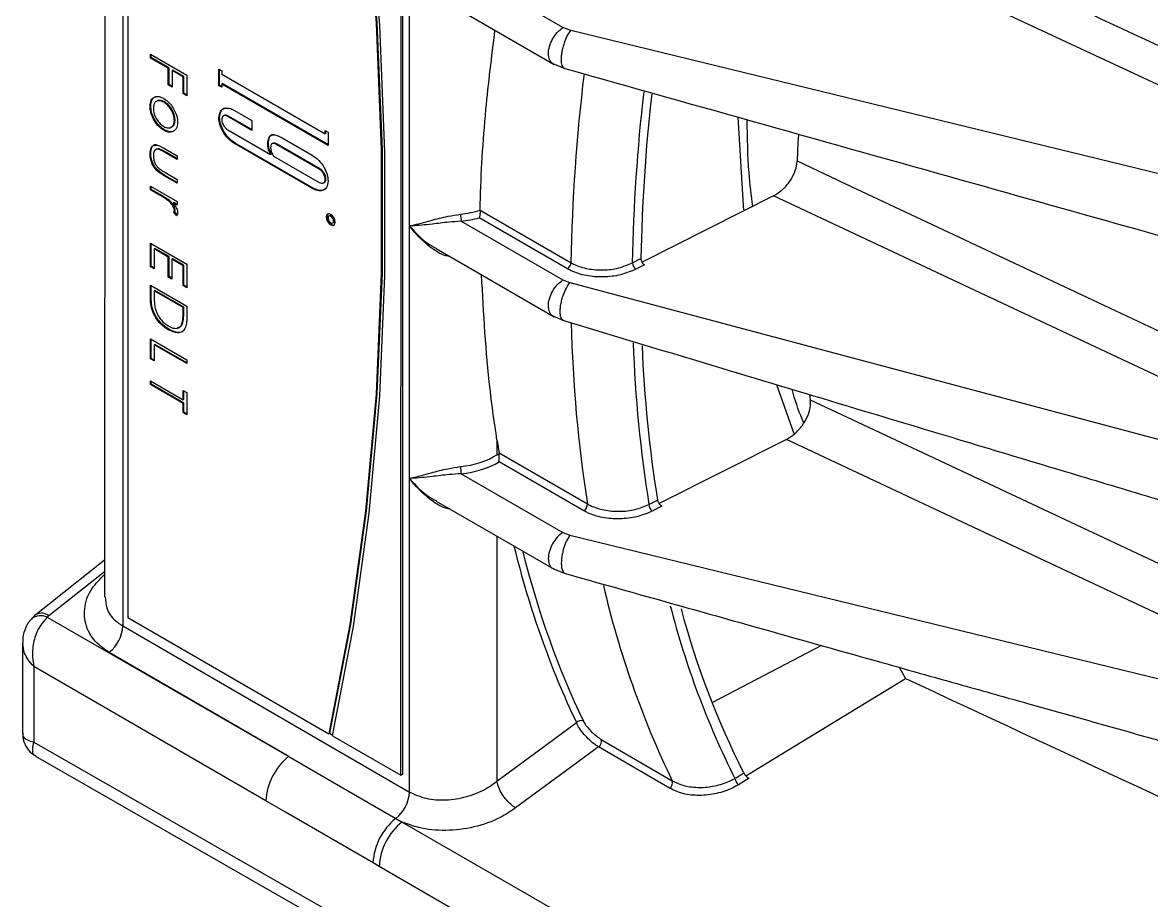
# Model space of a CAD drawing. Extents: x 8 to 113, y 1 to 87.
# Drawn here: x 67.001 to 69.192, y 10.973 to 12.677 of the extents above; entities that cross this region are included whole.
import ezdxf

# ---------------------------------------------------------------- set-up
doc = ezdxf.new("R2010")
doc.units = 0
doc.header["$MEASUREMENT"] = 0
doc.layers.add('OBJECT', color=7, linetype='CONTINUOUS')

msp = doc.modelspace()

# ---------------------------------------------------------------- linework, layer by layer
at = {"layer": 'OBJECT'}
for p, q in [((67.1605, 13.7111), (67.1602, 11.5624)), ((67.1956, 13.6908), (67.1954, 11.5057)), ((67.2052, 13.6656), (67.2049, 11.522)), ((67.7353, 11.2159), (67.7355, 13.3595)), ((67.7388, 11.2179), (67.7391, 13.3615)), ((69.984, 12.1936), (68.526, 12.8722)), ((68.0498, 12.6673), (67.8525, 12.7811)), ((67.752, 12.2821), (67.7521, 12.7721)), ((67.8036, 12.7281), (68.033, 12.5957)), ((68.0648, 12.6616), (68.0498, 12.6673)), ((69.984, 12.1936), (68.0648, 12.6616)), ((67.2493, 12.6153), (67.32, 12.5745)), ((67.2493, 12.608), (67.2493, 12.6153)), ((67.2507, 12.6088), (67.2493, 12.608)), ((67.2837, 12.5881), (67.2493, 12.608)), ((67.2507, 12.6088), (67.2507, 12.6145)), ((67.2851, 12.5889), (67.2507, 12.6088)), ((67.2851, 12.5889), (67.2837, 12.5881)), ((67.2837, 12.5557), (67.2837, 12.5881)), ((67.2851, 12.5565), (67.2851, 12.5889)), ((67.2924, 12.5847), (67.291, 12.5839)), ((67.291, 12.5839), (67.291, 12.5515)), ((67.3127, 12.5714), (67.291, 12.5839)), ((67.3141, 12.5722), (67.2924, 12.5847)), ((67.3819, 12.5865), (67.3874, 12.5833)), ((67.3819, 12.5543), (67.3819, 12.5865)), ((67.3833, 12.5551), (67.3833, 12.5857)), ((67.3874, 12.5833), (67.3874, 12.5769)), ((68.0303, 12.5973), (68.0532, 12.5877)), ((67.2851, 12.5565), (67.2837, 12.5557)), ((67.291, 12.5515), (67.2837, 12.5557)), ((67.291, 12.5531), (67.2851, 12.5565)), ((67.3141, 12.5722), (67.3127, 12.5714)), ((67.3127, 12.5389), (67.3127, 12.5714)), ((67.3141, 12.5397), (67.3141, 12.5722)), ((67.32, 12.5745), (67.32, 12.5347)), ((67.3874, 12.5769), (67.5884, 12.4609)), ((67.3889, 12.5584), (67.3874, 12.5575)), ((67.594, 12.4383), (67.3874, 12.5575)), ((67.3874, 12.5575), (67.3874, 12.5511)), ((67.594, 12.4399), (67.3889, 12.5584)), ((67.3141, 12.5397), (67.3127, 12.5389)), ((67.32, 12.5347), (67.3127, 12.5389)), ((67.32, 12.5364), (67.3141, 12.5397)), ((67.3833, 12.5551), (67.3819, 12.5543)), ((67.3874, 12.5511), (67.3819, 12.5543)), ((67.3874, 12.5527), (67.3833, 12.5551)), ((67.2498, 12.5148), (67.2484, 12.5139)), ((67.2763, 12.523), (67.2749, 12.5222)), ((67.3833, 12.4926), (67.3818, 12.4918)), ((67.3922, 12.4964), (67.3904, 12.4954)), ((67.4008, 12.4954), (67.3993, 12.4946)), ((67.446, 12.4676), (67.3993, 12.4946)), ((67.446, 12.4692), (67.4008, 12.4954)), ((67.4123, 12.5064), (67.4461, 12.487)), ((68.4006, 12.3114), (68.3899, 12.4931)), ((67.2764, 12.4686), (67.2749, 12.4677)), ((67.2969, 12.4876), (67.2955, 12.4868)), ((67.3992, 12.4688), (67.4823, 12.4209)), ((67.4461, 12.487), (67.446, 12.4676)), ((67.2947, 12.4661), (67.2933, 12.4653)), ((67.5045, 12.4532), (67.5632, 12.4193)), ((67.5884, 12.4673), (67.594, 12.4641)), ((67.5884, 12.4609), (67.5884, 12.4673)), ((67.5898, 12.4617), (67.5884, 12.4609)), ((67.5898, 12.4617), (67.5898, 12.4665)), ((67.594, 12.4641), (67.594, 12.4383)), ((67.261, 12.431), (67.2592, 12.43)), ((67.2663, 12.4315), (67.2649, 12.4307)), ((67.2762, 12.4327), (67.3009, 12.4184)), ((67.2784, 12.4257), (67.277, 12.4249)), ((67.3009, 12.4111), (67.277, 12.4249)), ((67.3009, 12.4127), (67.2784, 12.4257)), ((67.4137, 12.4428), (67.4123, 12.4419)), ((67.5635, 12.3547), (67.4123, 12.4419)), ((67.5649, 12.3555), (67.4137, 12.4428)), ((67.4782, 12.4421), (67.4767, 12.4413)), ((67.4867, 12.4426), (67.4849, 12.4416)), ((67.4953, 12.4408), (67.4938, 12.44)), ((67.5763, 12.3924), (67.4938, 12.44)), ((67.5777, 12.3932), (67.4953, 12.4408)), ((67.2498, 12.4228), (67.2483, 12.422)), ((67.3009, 12.4184), (67.3009, 12.4111)), ((67.4837, 12.4217), (67.4823, 12.4209)), ((67.4878, 12.4177), (67.5763, 12.3666)), ((67.2772, 12.3803), (67.2758, 12.3795)), ((67.277, 12.3862), (67.3009, 12.3723)), ((67.3009, 12.3666), (67.2772, 12.3803)), ((67.5777, 12.3932), (67.5763, 12.3924)), ((67.2492, 12.3595), (67.3009, 12.3296)), ((67.2492, 12.3521), (67.2492, 12.3595)), ((67.2507, 12.3529), (67.2507, 12.3586)), ((67.3009, 12.365), (67.2758, 12.3795)), ((67.3009, 12.3723), (67.3009, 12.365)), ((67.585, 12.3655), (67.5868, 12.3666)), ((67.5898, 12.3734), (67.5884, 12.3725)), ((67.2507, 12.3529), (67.2492, 12.3521)), ((67.2666, 12.3421), (67.2492, 12.3521)), ((67.268, 12.3429), (67.2507, 12.3529)), ((67.268, 12.3429), (67.2666, 12.3421)), ((67.5649, 12.3555), (67.5635, 12.3547)), ((68.4587, 12.3407), (68.2033, 12.2117)), ((69.8008, 11.7096), (68.4587, 12.3407)), ((67.2858, 12.3314), (67.2843, 12.3306)), ((67.2947, 12.3275), (67.2933, 12.3267)), ((67.3009, 12.3223), (67.2933, 12.3267)), ((67.3009, 12.3239), (67.2947, 12.3275)), ((67.3009, 12.3296), (67.3009, 12.3223)), ((67.296, 12.3099), (67.2945, 12.3091)), ((67.3, 12.3019), (67.2945, 12.3091)), ((67.2969, 12.3131), (67.2955, 12.3123)), ((67.3009, 12.3034), (67.296, 12.3099)), ((67.5968, 12.3018), (67.5954, 12.301)), ((68.0587, 12.1988), (67.8872, 12.2978)), ((67.889, 12.3129), (67.8891, 12.3124)), ((67.8891, 12.3124), (68.0654, 12.2107)), ((67.603, 12.288), (67.6044, 12.2888)), ((67.752, 11.7922), (67.752, 12.2821)), ((67.8524, 12.2912), (68.0497, 12.1773)), ((67.2492, 12.2489), (67.3199, 12.2081)), ((67.2492, 12.2028), (67.2492, 12.2489)), ((67.2506, 12.2037), (67.2506, 12.2481)), ((67.2579, 12.2382), (67.2565, 12.2374)), ((67.2565, 12.2374), (67.2565, 12.1986)), ((67.2837, 12.2217), (67.2565, 12.2374)), ((67.2851, 12.2225), (67.2579, 12.2382)), ((67.8035, 12.2382), (68.033, 12.1057)), ((67.2851, 12.2225), (67.2837, 12.2217)), ((67.2837, 12.1829), (67.2837, 12.2217)), ((67.2851, 12.1838), (67.2851, 12.2225)), ((67.2923, 12.2183), (67.2909, 12.2175)), ((67.2909, 12.2175), (67.2909, 12.1788)), ((67.3127, 12.2049), (67.2909, 12.2175)), ((67.3141, 12.2058), (67.2923, 12.2183)), ((67.3141, 12.2058), (67.3127, 12.2049)), ((67.3127, 12.1662), (67.3127, 12.2049)), ((67.3141, 12.167), (67.3141, 12.2058)), ((67.3199, 12.2081), (67.3199, 12.162)), ((68.1845, 12.2104), (68.2011, 12.2188)), ((68.2081, 12.2065), (68.191, 12.1979)), ((67.2506, 12.2037), (67.2492, 12.2028)), ((67.2565, 12.1986), (67.2492, 12.2028)), ((67.2565, 12.2003), (67.2506, 12.2037)), ((67.2851, 12.1838), (67.2837, 12.1829)), ((67.2909, 12.1788), (67.2837, 12.1829)), ((67.2909, 12.1804), (67.2851, 12.1838)), ((67.2492, 12.1674), (67.3199, 12.1266)), ((67.2492, 12.1421), (67.2492, 12.1674)), ((67.2506, 12.143), (67.2506, 12.1666)), ((67.3141, 12.167), (67.3127, 12.1662)), ((67.3199, 12.162), (67.3127, 12.1662)), ((67.3199, 12.1636), (67.3141, 12.167)), ((68.0497, 12.1773), (68.0634, 12.172)), ((68.0634, 12.172), (69.8008, 11.7096)), ((67.2506, 12.143), (67.2492, 12.1421)), ((67.2579, 12.1567), (67.2565, 12.1559)), ((67.3127, 12.1235), (67.2565, 12.1559)), ((67.2565, 12.1559), (67.2565, 12.1466)), ((67.3141, 12.1243), (67.2579, 12.1567)), ((67.3141, 12.1243), (67.3127, 12.1235)), ((67.3127, 12.1177), (67.3127, 12.1235)), ((67.3141, 12.1186), (67.3127, 12.1177)), ((67.3141, 12.1186), (67.3141, 12.1243)), ((67.3199, 12.1266), (67.3199, 12.1101)), ((68.0302, 12.1073), (68.0512, 12.0983)), ((67.2851, 12.0814), (67.2837, 12.0806)), ((67.3121, 12.0946), (67.3107, 12.0938)), ((67.2492, 12.063), (67.3199, 12.0221)), ((67.2492, 12.0242), (67.2492, 12.063)), ((67.2506, 12.025), (67.2506, 12.0621)), ((67.2565, 12.0515), (67.2564, 12.02)), ((67.2579, 12.0523), (67.2565, 12.0515)), ((67.3199, 12.0148), (67.2565, 12.0515)), ((67.3199, 12.0164), (67.2579, 12.0523)), ((67.2506, 12.025), (67.2492, 12.0242)), ((67.2564, 12.02), (67.2492, 12.0242)), ((67.2564, 12.0217), (67.2506, 12.025)), ((67.3199, 12.0221), (67.3199, 12.0148)), ((67.2492, 11.9742), (67.2492, 11.9815)), ((67.2492, 11.9815), (67.3126, 11.9449)), ((67.2506, 11.975), (67.2492, 11.9742)), ((67.3126, 11.9376), (67.2492, 11.9742)), ((67.2506, 11.975), (67.2506, 11.9807)), ((67.3141, 11.9384), (67.2506, 11.975)), ((68.4987, 11.8783), (68.4649, 11.9739)), ((67.3126, 11.9449), (67.3127, 11.9627)), ((67.3141, 11.9457), (67.3126, 11.9449)), ((67.3127, 11.9627), (67.3199, 11.9585)), ((67.3141, 11.9457), (67.3141, 11.9619)), ((67.3199, 11.9585), (67.3199, 11.9156)), ((68.5283, 11.9543), (68.5298, 11.9449)), ((67.3141, 11.9384), (67.3126, 11.9376)), ((67.3126, 11.9198), (67.3126, 11.9376)), ((67.3141, 11.9206), (67.3126, 11.9198)), ((67.3141, 11.9206), (67.3141, 11.9384)), ((67.3199, 11.9172), (67.3141, 11.9206)), ((67.3199, 11.9156), (67.3126, 11.9198)), ((67.9217, 11.867), (67.9217, 11.8382)), ((68.4834, 11.8679), (68.2365, 11.7431)), ((69.7581, 11.2688), (68.4834, 11.8679)), ((67.9257, 11.8416), (68.0972, 11.7425)), ((68.0906, 11.7292), (67.926, 11.8242)), ((67.7519, 11.1834), (67.752, 11.7922)), ((67.8524, 11.8012), (68.0496, 11.6873)), ((67.8034, 11.7482), (68.0329, 11.6158)), ((68.2167, 11.7412), (68.2334, 11.7496)), ((68.2419, 11.7379), (68.2232, 11.7285)), ((67.9217, 11.68), (67.9216, 11.2045)), ((68.0496, 11.6873), (68.0634, 11.682)), ((68.0634, 11.682), (69.7581, 11.2688)), ((67.1602, 11.6336), (67.0271, 11.528)), ((68.0301, 11.6173), (68.0542, 11.6075)), ((67.1602, 11.611), (67.0518, 11.5252)), ((67.0518, 11.5252), (67.0488, 11.5225)), ((67.0488, 11.5225), (67.5175, 11.2523)), ((67.1954, 11.5057), (67.7519, 11.1834)), ((67.2049, 11.522), (67.5954, 11.2966)), ((67.0009, 11.4722), (67.0009, 11.2969)), ((68.5515, 11.4678), (68.3403, 11.357)), ((67.0229, 11.4273), (67.0228, 11.2805)), ((67.4732, 11.1664), (67.0229, 11.4273)), ((68.7032, 11.4242), (68.7149, 11.4038)), ((68.4048, 11.2149), (68.7149, 11.4038)), ((67.5968, 11.2974), (67.5954, 11.2966)), ((67.5968, 11.2974), (67.603, 11.2939)), ((67.6027, 11.2924), (67.7353, 11.2159)), ((68.1242, 11.2856), (68.262, 11.2052)), ((68.2565, 11.1908), (68.1187, 11.2712)), ((67.0262, 11.2532), (67.9772, 10.7079)), ((68.3835, 11.2099), (68.4005, 11.2203)), ((67.7353, 11.2159), (67.7388, 11.2179)), ((67.9216, 11.2045), (67.9216, 11.2044)), ((68.411, 11.21), (68.3907, 11.1976)), ((67.7253, 11.1319), (67.7377, 11.1252)), ((67.7377, 11.1252), (68.0857, 10.9245)), ((67.693, 11.0391), (67.6811, 11.046)), ((68.0405, 10.838), (67.693, 11.0391))]:
    msp.add_line(p, q, dxfattribs=at)
at = {"layer": 'OBJECT', "flags": 128}
for points in [[(67.5957, 13.4402), (67.6362, 13.1813), (67.6667, 12.9262), (67.6871, 12.6755), (67.6972, 12.4298), (67.6972, 12.1897), (67.687, 11.9557), (67.6666, 11.7286), (67.636, 11.5087), (67.5954, 11.2966)], [(67.5971, 13.441), (67.6377, 13.1821), (67.6681, 12.927), (67.6885, 12.6763), (67.6987, 12.4306), (67.6986, 12.1905), (67.6884, 11.9566), (67.668, 11.7294), (67.6374, 11.5095), (67.5968, 11.2974)], [(67.6027, 11.2924), (67.6432, 11.5045), (67.6737, 11.7245), (67.6941, 11.9517), (67.7043, 12.1856), (67.7043, 12.4257), (67.6942, 12.6714), (67.6738, 12.922), (67.6434, 13.1771), (67.603, 13.436)], [(68.5068, 12.4587), (68.506, 12.4439), (68.5044, 12.4083)], [(68.5044, 12.4083), (68.597, 12.3647), (68.9675, 12.1904), (69.8367, 11.7815)], [(67.5992, 12.2844), (67.6025, 12.2832), (67.6054, 12.2838), (67.6073, 12.286), (67.6079, 12.2894), (67.6073, 12.2937), (67.6054, 12.2981), (67.6025, 12.3019), (67.5992, 12.3046), (67.5958, 12.3058), (67.593, 12.3052), (67.5911, 12.303), (67.5904, 12.2995), (67.5911, 12.2953), (67.593, 12.2909), (67.5958, 12.2871), (67.5992, 12.2844)], [(67.5938, 12.3055), (67.5925, 12.3038), (67.5919, 12.3004), (67.5925, 12.2961), (67.5944, 12.2917), (67.5973, 12.2879), (67.6006, 12.2852)], [(67.5992, 12.2883), (67.6012, 12.2876), (67.603, 12.288), (67.6041, 12.2893), (67.6045, 12.2914), (67.6041, 12.294), (67.603, 12.2967), (67.6012, 12.299), (67.5992, 12.3007), (67.5971, 12.3014), (67.5954, 12.301), (67.5943, 12.2997), (67.5939, 12.2976), (67.5943, 12.295), (67.5954, 12.2923), (67.5971, 12.29), (67.5992, 12.2883)], [(67.6044, 12.2888), (67.6044, 12.2888), (67.6055, 12.2901), (67.6059, 12.2922), (67.6055, 12.2948), (67.6044, 12.2975), (67.6026, 12.2998), (67.6006, 12.3015), (67.5986, 12.3022), (67.5968, 12.3018)], [(67.6006, 12.2852), (67.6039, 12.284), (67.606, 12.2843)], [(68.5298, 11.9449), (68.6224, 11.9014), (68.9929, 11.7273), (69.7934, 11.3512)], [(67.5175, 11.2523), (67.4073, 11.3162), (67.1692, 11.4545)], [(67.9216, 11.2044), (68.004, 11.2651), (68.0759, 11.3181)], [(67.0228, 11.2805), (67.4644, 11.0274), (67.9614, 10.7425)], [(68.1187, 11.2712), (68.0641, 11.2309), (67.9579, 11.1526)], [(67.5175, 11.2523), (67.5811, 11.2154), (67.7253, 11.1319)], [(67.6811, 11.046), (67.5114, 11.1443), (67.4732, 11.1664)]]:
    msp.add_lwpolyline(points, dxfattribs=at)
at = {"layer": 'OBJECT'}
for centre, radius, start, end in [((71.5295, 12.1547), 3.4646, 172.9957, 179.0738), ((71.5308, 12.1527), 3.3469, 173.3159, 179.012), ((71.5217, 12.1603), 3.3211, 173.4761, 178.9914), ((67.9634, 12.3106), 0.1126, 182.902, 189.9073), ((68.0499, 12.2116), 0.0155, 304.511, 356.6677), ((68.2028, 12.212), 0.0184, 185.1226, 230.1209), ((70.7023, 12.1516), 2.637, 181.2557, 188.9236), ((70.7035, 12.1422), 2.5189, 181.9835, 189.1614), ((70.6941, 12.1487), 2.4928, 182.2823, 189.2123), ((67.9633, 11.8206), 0.1126, 182.903, 189.9078), ((68.0823, 11.7416), 0.0149, 303.748, 3.5395), ((68.2349, 11.7426), 0.0183, 184.4476, 230.2127), ((69.8818, 11.9893), 1.7996, 192.9972, 205.8285), ((67.0357, 11.4972), 0.0285, 62.5439, 128.1112), ((67.0373, 11.5078), 0.0227, 50.2632, 116.5806), ((69.8971, 11.967), 1.6925, 194.4364, 206.5723), ((69.8919, 11.9715), 1.6699, 195.012, 206.7322), ((67.125, 11.5095), 0.0705, 308.8574, 356.9805), ((68.0846, 11.3103), 0.0117, 65.7218, 137.9582), ((68.1108, 11.2824), 0.0138, 305.2723, 13.4328), ((67.5904, 11.1603), 0.1174, 128.4233, 177.0012), ((68.2486, 11.202), 0.0138, 305.1325, 13.4701), ((68.4037, 11.2135), 0.0206, 190.0375, 230.606), ((67.6816, 11.1871), 0.0704, 308.4219, 357.0105), ((67.7983, 11.0399), 0.1174, 128.4254, 177.0085), ((67.8102, 11.033), 0.1174, 128.1735, 177.0136)]:
    msp.add_arc(centre, radius, start, end, dxfattribs=at)
for centre, major_axis, ratio, start_param, end_param in [((67.8369, 12.3771), (0.1199, 0.0062), 0.608947, 4.797585, 5.130248), ((67.8373, 12.3692), (0.1299, 0.0062), 0.606586, 4.800276, 5.077698), ((70.2312, 13.5692), (1.6681, 2.7895), 0.58737, 2.522055, 2.532632), ((67.8368, 11.8871), (0.1199, 0.0062), 0.608947, 4.797585, 5.466113), ((67.9186, 11.8362), (0.00513, 0.00858), 0.58737, 5.348163, 5.674225), ((67.8372, 11.8792), (0.1299, 0.0062), 0.606586, 4.800276, 5.435694), ((70.2313, 13.5693), (1.6732, 2.7981), 0.58737, 2.607553, 2.770476), ((70.2383, 13.5651), (1.6682, 2.7895), 0.587401, 2.612627, 2.770505)]:
    msp.add_ellipse(centre, major_axis=major_axis, ratio=ratio, start_param=start_param, end_param=end_param, dxfattribs=at)
for points, knots in [([(68.5691, 12.9291), (68.6, 12.9146), (68.7549, 12.8424), (69.2379, 12.6171), (69.6901, 12.4063), (70.0182, 12.2534)], [0, 0, 0, 0, 0.0641521, 0.3207626, 1, 1, 1, 1]), ([(68.0304, 12.5974), (68.0301, 12.5975), (68.0268, 12.5983), (68.0231, 12.6047), (68.0207, 12.6161), (68.023, 12.6305), (68.0292, 12.6452), (68.0385, 12.6586), (68.046, 12.6644), (68.0498, 12.6673)], [0, 0, 0, 0, 0.011971, 0.176643, 0.341314, 0.505984, 0.670656, 0.835329, 1, 1, 1, 1]), ([(67.889, 12.3129), (67.8891, 12.3169), (67.8905, 12.3812), (67.8975, 12.4957), (67.9115, 12.6105), (67.9178, 12.6622)], [0, 0, 0, 0, 0.03527, 0.5658, 1, 1, 1, 1]), ([(68.0532, 12.5878), (68.0531, 12.5878), (68.052, 12.5876), (68.0503, 12.5896), (68.0482, 12.593), (68.0469, 12.5987), (68.0465, 12.6061), (68.0472, 12.6148), (68.0488, 12.624), (68.0511, 12.6329), (68.0546, 12.6432), (68.0592, 12.6536), (68.0631, 12.6591), (68.0648, 12.6616)], [0, 0, 0, 0, 0.006146, 0.089824, 0.17998, 0.275035, 0.372743, 0.470453, 0.565505, 0.655662, 0.73934, 0.883975, 1, 1, 1, 1]), ([(68.0532, 12.5877), (68.3102, 12.5155), (68.682, 12.411), (69.3393, 12.2264), (69.7394, 12.114), (70.0246, 12.0338)], [0, 0, 0, 0, 0.391149, 0.565907, 1, 1, 1, 1]), ([(67.2484, 12.5139), (67.2488, 12.5183), (67.2496, 12.527), (67.2569, 12.5328), (67.2657, 12.5339), (67.2719, 12.531), (67.275, 12.5295)], [0, 0, 0, 0, 0.279778, 0.559177, 0.779592, 1, 1, 1, 1]), ([(67.2749, 12.4677), (67.271, 12.4706), (67.2632, 12.4762), (67.2543, 12.4896), (67.2491, 12.5028), (67.2486, 12.5102), (67.2484, 12.5139)], [0, 0, 0, 0, 0.279521, 0.559382, 0.779508, 1, 1, 1, 1]), ([(67.2498, 12.5148), (67.2502, 12.519), (67.2511, 12.5275), (67.2564, 12.533), (67.2605, 12.5332), (67.261, 12.5333)], [0, 0, 0, 0, 0.46048, 0.920334, 1, 1, 1, 1]), ([(67.2764, 12.4686), (67.2724, 12.4714), (67.2646, 12.477), (67.2557, 12.4904), (67.2505, 12.5036), (67.25, 12.511), (67.2498, 12.5148)], [0, 0, 0, 0, 0.279521, 0.559382, 0.779508, 1, 1, 1, 1]), ([(67.2749, 12.5222), (67.2719, 12.5235), (67.266, 12.5261), (67.2592, 12.5237), (67.2553, 12.5181), (67.2549, 12.5129), (67.2547, 12.5103)], [0, 0, 0, 0, 0.27961, 0.559171, 0.77952, 1, 1, 1, 1]), ([(67.2763, 12.523), (67.2734, 12.5242), (67.2676, 12.5267), (67.2619, 12.5257), (67.2605, 12.5234), (67.2604, 12.5233)], [0, 0, 0, 0, 0.488247, 0.976407, 1, 1, 1, 1]), ([(67.2955, 12.4868), (67.2951, 12.4905), (67.2944, 12.4979), (67.2887, 12.5088), (67.282, 12.5174), (67.2773, 12.5206), (67.2749, 12.5222)], [0, 0, 0, 0, 0.279484, 0.559249, 0.779544, 1, 1, 1, 1]), ([(67.275, 12.5295), (67.2788, 12.5269), (67.2856, 12.5222), (67.2909, 12.5142), (67.2933, 12.5107)], [0, 0, 0, 0, 0.55929, 1, 1, 1, 1]), ([(67.2969, 12.4876), (67.2965, 12.4913), (67.2958, 12.4987), (67.2902, 12.5096), (67.2835, 12.5182), (67.2787, 12.5214), (67.2763, 12.523)], [0, 0, 0, 0, 0.279484, 0.559249, 0.779544, 1, 1, 1, 1]), ([(67.2547, 12.5103), (67.255, 12.5067), (67.2557, 12.4994), (67.2611, 12.4884), (67.2679, 12.48), (67.2726, 12.4767), (67.2749, 12.4751)], [0, 0, 0, 0, 0.279741, 0.559109, 0.779609, 1, 1, 1, 1]), ([(67.2933, 12.5107), (67.2961, 12.5055), (67.301, 12.496), (67.3016, 12.487), (67.3018, 12.4831)], [0, 0, 0, 0, 0.5588802, 1, 1, 1, 1]), ([(67.3818, 12.4918), (67.3825, 12.4964), (67.3837, 12.5056), (67.3924, 12.5109), (67.4022, 12.5114), (67.409, 12.5081), (67.4123, 12.5064)], [0, 0, 0, 0, 0.279109, 0.558844, 0.77938, 1, 1, 1, 1]), ([(67.4123, 12.4419), (67.408, 12.4449), (67.3994, 12.4509), (67.3895, 12.465), (67.3829, 12.4794), (67.3822, 12.4877), (67.3818, 12.4918)], [0, 0, 0, 0, 0.279923, 0.55979, 0.779884, 1, 1, 1, 1]), ([(67.3833, 12.4926), (67.3839, 12.4971), (67.3852, 12.5061), (67.3911, 12.5111), (67.3949, 12.5112), (67.3949, 12.5112)], [0, 0, 0, 0, 0.497532, 0.996179, 1, 1, 1, 1]), ([(67.4137, 12.4428), (67.4094, 12.4458), (67.4008, 12.4518), (67.3909, 12.4659), (67.3843, 12.4803), (67.3836, 12.4885), (67.3833, 12.4926)], [0, 0, 0, 0, 0.2799226, 0.55979, 0.7798841, 1, 1, 1, 1]), ([(67.3993, 12.4946), (67.3976, 12.4953), (67.3942, 12.4969), (67.3903, 12.4958), (67.3878, 12.493), (67.3876, 12.49), (67.3874, 12.4886)], [0, 0, 0, 0, 0.280022, 0.559808, 0.779891, 1, 1, 1, 1]), ([(67.4008, 12.4954), (67.399, 12.4962), (67.3957, 12.4978), (67.3932, 12.4967), (67.392, 12.4962)], [0, 0, 0, 0, 0.520817, 1, 1, 1, 1]), ([(67.2749, 12.4751), (67.2779, 12.4737), (67.284, 12.4711), (67.2906, 12.4737), (67.2948, 12.4789), (67.2953, 12.4842), (67.2955, 12.4868)], [0, 0, 0, 0, 0.279591, 0.559404, 0.779652, 1, 1, 1, 1]), ([(67.2933, 12.4653), (67.2902, 12.4645), (67.2847, 12.4629), (67.2779, 12.4663), (67.2749, 12.4677)], [0, 0, 0, 0, 0.559213, 1, 1, 1, 1]), ([(67.2947, 12.4661), (67.2917, 12.4653), (67.2862, 12.4637), (67.2794, 12.4671), (67.2764, 12.4686)], [0, 0, 0, 0, 0.559213, 1, 1, 1, 1]), ([(67.2889, 12.4742), (67.29, 12.4745), (67.2931, 12.4752), (67.2962, 12.4799), (67.2967, 12.485), (67.2969, 12.4876)], [0, 0, 0, 0, 0.227588, 0.613707, 1, 1, 1, 1]), ([(67.3018, 12.4831), (67.3014, 12.4785), (67.3006, 12.4703), (67.2956, 12.4668), (67.2933, 12.4653)], [0, 0, 0, 0, 0.559196, 1, 1, 1, 1]), ([(67.3874, 12.4886), (67.3877, 12.4865), (67.3881, 12.4823), (67.3914, 12.4762), (67.3953, 12.4715), (67.3979, 12.4697), (67.3992, 12.4688)], [0, 0, 0, 0, 0.279516, 0.558994, 0.779408, 1, 1, 1, 1]), ([(68.4182, 12.3202), (68.4155, 12.3416), (68.4087, 12.3953), (68.4078, 12.4533), (68.4072, 12.4883)], [0, 0, 0, 0, 0.396622, 1, 1, 1, 1]), ([(67.4767, 12.4413), (67.477, 12.4457), (67.4776, 12.4545), (67.4878, 12.4617), (67.4982, 12.4564), (67.5045, 12.4532)], [0, 0, 0, 0, 0.28123, 0.560078, 1, 1, 1, 1]), ([(67.4782, 12.4421), (67.4785, 12.4463), (67.4792, 12.4547), (67.4844, 12.461), (67.4884, 12.4597), (67.4886, 12.4596)], [0, 0, 0, 0, 0.489874, 0.9756, 1, 1, 1, 1]), ([(67.2483, 12.422), (67.2487, 12.4264), (67.2493, 12.4351), (67.2596, 12.4418), (67.2699, 12.4361), (67.2762, 12.4327)], [0, 0, 0, 0, 0.28097, 0.559787, 1, 1, 1, 1]), ([(67.2498, 12.4228), (67.2501, 12.427), (67.2509, 12.4352), (67.2561, 12.4413), (67.2601, 12.4398), (67.2602, 12.4398)], [0, 0, 0, 0, 0.492759, 0.981743, 1, 1, 1, 1]), ([(67.2649, 12.4307), (67.2631, 12.4308), (67.2597, 12.431), (67.2555, 12.4268), (67.255, 12.4215), (67.2547, 12.4183)], [0, 0, 0, 0, 0.280121, 0.560544, 1, 1, 1, 1]), ([(67.2663, 12.4315), (67.2644, 12.4319), (67.2623, 12.4322), (67.2611, 12.4309), (67.2609, 12.4308)], [0, 0, 0, 0, 0.884732, 1, 1, 1, 1]), ([(67.277, 12.4249), (67.2747, 12.4262), (67.2706, 12.4286), (67.2666, 12.4301), (67.2649, 12.4307)], [0, 0, 0, 0, 0.5603339, 1, 1, 1, 1]), ([(67.2784, 12.4257), (67.2761, 12.427), (67.272, 12.4294), (67.268, 12.4309), (67.2663, 12.4315)], [0, 0, 0, 0, 0.5603339, 1, 1, 1, 1]), ([(67.4823, 12.4209), (67.4805, 12.4248), (67.4771, 12.4319), (67.4769, 12.4384), (67.4767, 12.4413)], [0, 0, 0, 0, 0.558539, 1, 1, 1, 1]), ([(67.4837, 12.4217), (67.4819, 12.4256), (67.4785, 12.4327), (67.4783, 12.4392), (67.4782, 12.4421)], [0, 0, 0, 0, 0.558539, 1, 1, 1, 1]), ([(67.4938, 12.44), (67.4921, 12.4409), (67.4887, 12.4427), (67.4844, 12.442), (67.4826, 12.4383), (67.4824, 12.4353), (67.4823, 12.4338)], [0, 0, 0, 0, 0.280741, 0.559057, 0.779235, 1, 1, 1, 1]), ([(67.4823, 12.4338), (67.4827, 12.4308), (67.4834, 12.4254), (67.4864, 12.4201), (67.4878, 12.4177)], [0, 0, 0, 0, 0.558159, 1, 1, 1, 1]), ([(67.4953, 12.4408), (67.4935, 12.4418), (67.4903, 12.4436), (67.4878, 12.4427), (67.4866, 12.4423)], [0, 0, 0, 0, 0.5466152, 1, 1, 1, 1]), ([(67.2758, 12.3795), (67.2719, 12.3818), (67.2642, 12.3864), (67.2541, 12.398), (67.2489, 12.4112), (67.2485, 12.4184), (67.2483, 12.422)], [0, 0, 0, 0, 0.281502, 0.559647, 0.779299, 1, 1, 1, 1]), ([(67.2772, 12.3803), (67.2733, 12.3826), (67.2656, 12.3872), (67.2556, 12.3988), (67.2503, 12.412), (67.2499, 12.4192), (67.2498, 12.4228)], [0, 0, 0, 0, 0.2815022, 0.5596473, 0.7792992, 1, 1, 1, 1]), ([(67.2547, 12.4183), (67.2548, 12.4161), (67.255, 12.4117), (67.2572, 12.405), (67.2604, 12.399), (67.263, 12.3961), (67.2644, 12.3947)], [0, 0, 0, 0, 0.2802623, 0.5600014, 0.7800572, 1, 1, 1, 1]), ([(67.5632, 12.4193), (67.5676, 12.4163), (67.5762, 12.4103), (67.5862, 12.3962), (67.5929, 12.3817), (67.5936, 12.3735), (67.594, 12.3693)], [0, 0, 0, 0, 0.279948, 0.559851, 0.780027, 1, 1, 1, 1]), ([(68.4587, 12.3407), (68.4642, 12.3441), (68.4752, 12.3507), (68.4895, 12.3667), (68.4997, 12.3848), (68.5038, 12.3991), (68.5043, 12.4065), (68.5044, 12.4083)], [0, 0, 0, 0, 0.235456, 0.471011, 0.70355, 0.93054, 1, 1, 1, 1]), ([(67.2644, 12.3947), (67.2667, 12.3929), (67.2709, 12.3897), (67.2751, 12.3872), (67.277, 12.3862)], [0, 0, 0, 0, 0.5593559, 1, 1, 1, 1]), ([(67.5884, 12.3725), (67.5882, 12.3747), (67.5877, 12.3789), (67.5843, 12.385), (67.5804, 12.3897), (67.5777, 12.3915), (67.5763, 12.3924)], [0, 0, 0, 0, 0.279062, 0.558855, 0.779311, 1, 1, 1, 1]), ([(67.5898, 12.3734), (67.5896, 12.3755), (67.5891, 12.3797), (67.5857, 12.3858), (67.5818, 12.3905), (67.5791, 12.3923), (67.5777, 12.3932)], [0, 0, 0, 0, 0.279062, 0.558855, 0.779311, 1, 1, 1, 1]), ([(67.594, 12.3693), (67.5934, 12.3647), (67.5922, 12.3554), (67.5834, 12.3502), (67.5736, 12.3497), (67.5669, 12.353), (67.5635, 12.3547)], [0, 0, 0, 0, 0.27903, 0.55888, 0.779383, 1, 1, 1, 1]), ([(67.5763, 12.3666), (67.578, 12.3658), (67.5815, 12.3643), (67.5854, 12.3654), (67.588, 12.3681), (67.5883, 12.3711), (67.5884, 12.3725)], [0, 0, 0, 0, 0.280018, 0.559708, 0.779909, 1, 1, 1, 1]), ([(67.5866, 12.3666), (67.5867, 12.3666), (67.5879, 12.3668), (67.5894, 12.369), (67.5897, 12.3719), (67.5898, 12.3734)], [0, 0, 0, 0, 0.045207, 0.522723, 1, 1, 1, 1]), ([(67.2843, 12.3306), (67.281, 12.3329), (67.2752, 12.3372), (67.2692, 12.3406), (67.2666, 12.3421)], [0, 0, 0, 0, 0.559637, 1, 1, 1, 1]), ([(67.2858, 12.3314), (67.2825, 12.3338), (67.2766, 12.338), (67.2706, 12.3414), (67.268, 12.3429)], [0, 0, 0, 0, 0.559637, 1, 1, 1, 1]), ([(67.5904, 12.3562), (67.5883, 12.3544), (67.5843, 12.3506), (67.575, 12.3506), (67.5683, 12.3539), (67.5649, 12.3555)], [0, 0, 0, 0, 0.327323, 0.663575, 1, 1, 1, 1]), ([(67.2955, 12.3123), (67.2951, 12.3142), (67.2945, 12.318), (67.2903, 12.3249), (67.2866, 12.3284), (67.2843, 12.3306)], [0, 0, 0, 0, 0.278341, 0.55879, 1, 1, 1, 1]), ([(67.2969, 12.3131), (67.2966, 12.315), (67.2959, 12.3188), (67.2917, 12.3257), (67.288, 12.3292), (67.2858, 12.3314)], [0, 0, 0, 0, 0.278341, 0.55879, 1, 1, 1, 1]), ([(67.2933, 12.3267), (67.2957, 12.3232), (67.2991, 12.3184), (67.3015, 12.3114), (67.3017, 12.3086), (67.3018, 12.3072)], [0, 0, 0, 0, 0.558794, 0.779468, 1, 1, 1, 1]), ([(67.2945, 12.3091), (67.2948, 12.3096), (67.2953, 12.3105), (67.2954, 12.3117), (67.2955, 12.3123)], [0, 0, 0, 0, 0.560374, 1, 1, 1, 1]), ([(67.296, 12.3099), (67.2962, 12.3104), (67.2967, 12.3113), (67.2968, 12.3125), (67.2969, 12.3131)], [0, 0, 0, 0, 0.560374, 1, 1, 1, 1]), ([(67.3018, 12.3072), (67.3017, 12.306), (67.3015, 12.3039), (67.3005, 12.3025), (67.3, 12.3019)], [0, 0, 0, 0, 0.5592177, 1, 1, 1, 1]), ([(67.752, 12.2821), (67.7521, 12.2822), (67.7538, 12.2825), (67.7658, 12.2852), (67.7889, 12.2915), (67.8225, 12.3006), (67.8428, 12.3036), (67.8509, 12.3049)], [0, 0, 0, 0, 0.003586, 0.06914, 0.496, 0.798, 1, 1, 1, 1]), ([(67.8891, 12.3124), (67.8891, 12.3115), (67.8891, 12.3097), (67.8888, 12.3066), (67.8885, 12.3033), (67.8879, 12.3003), (67.8875, 12.2985), (67.8872, 12.2978), (67.8872, 12.2978)], [0, 0, 0, 0, 0.179234, 0.357797, 0.552284, 0.782637, 0.992169, 1, 1, 1, 1]), ([(67.8524, 12.2912), (67.8445, 12.2906), (67.8245, 12.2893), (67.7909, 12.2848), (67.7669, 12.2825), (67.7539, 12.2822), (67.7521, 12.2822), (67.752, 12.2821)], [0, 0, 0, 0, 0.1981007, 0.5000674, 0.9302915, 0.9962485, 1, 1, 1, 1]), ([(67.752, 12.2821), (67.7521, 12.282), (67.7539, 12.28), (67.7669, 12.2655), (67.7831, 12.2487), (67.8013, 12.2401), (67.8039, 12.2389)], [0, 0, 0, 0, 0.006581, 0.122248, 0.876738, 1, 1, 1, 1]), ([(67.8301, 12.2228), (67.829, 12.2229), (67.8159, 12.2247), (67.7891, 12.242), (67.7658, 12.264), (67.7538, 12.2798), (67.7521, 12.282), (67.752, 12.2821)], [0, 0, 0, 0, 0.033487, 0.39926, 0.91626, 0.995657, 1, 1, 1, 1]), ([(68.0654, 12.2107), (68.0675, 12.2095), (68.077, 12.2044), (68.0976, 12.198), (68.1278, 12.1957), (68.1587, 12.1994), (68.1759, 12.2067), (68.1845, 12.2104)], [0, 0, 0, 0, 0.067434, 0.299936, 0.533028, 0.766501, 1, 1, 1, 1]), ([(68.2011, 12.2188), (68.2012, 12.2178), (68.2013, 12.2159), (68.2025, 12.2127), (68.2043, 12.2099), (68.2062, 12.2077), (68.2076, 12.2069), (68.2081, 12.2065)], [0, 0, 0, 0, 0.213712, 0.427482, 0.64072, 0.854651, 1, 1, 1, 1]), ([(67.9217, 11.867), (67.9169, 11.8998), (67.9018, 12.0023), (67.8958, 12.1123), (67.8918, 12.1872)], [0, 0, 0, 0, 0.319387, 1, 1, 1, 1]), ([(68.191, 12.1979), (68.1814, 12.1939), (68.1623, 12.186), (68.128, 12.182), (68.0945, 12.1847), (68.0715, 12.1918), (68.061, 12.1975), (68.0587, 12.1988)], [0, 0, 0, 0, 0.2334374, 0.4668848, 0.6999917, 0.9325494, 1, 1, 1, 1]), ([(68.0303, 12.1075), (68.0301, 12.1075), (68.0268, 12.1083), (68.0231, 12.1148), (68.0207, 12.1261), (68.0229, 12.1406), (68.0291, 12.1552), (68.0385, 12.1687), (68.046, 12.1744), (68.0497, 12.1773)], [0, 0, 0, 0, 0.011964, 0.176638, 0.34131, 0.505982, 0.670654, 0.835329, 1, 1, 1, 1]), ([(68.0512, 12.0984), (68.0511, 12.0984), (68.05, 12.0982), (68.0482, 12.1002), (68.0459, 12.1036), (68.0446, 12.1094), (68.0441, 12.1168), (68.0448, 12.1255), (68.0465, 12.1346), (68.0489, 12.1435), (68.0526, 12.1537), (68.0575, 12.164), (68.0616, 12.1695), (68.0634, 12.172)], [0, 0, 0, 0, 0.004056, 0.087916, 0.178254, 0.273499, 0.371401, 0.469303, 0.56455, 0.654888, 0.738746, 0.8837, 1, 1, 1, 1]), ([(67.2837, 12.0806), (67.2784, 12.0842), (67.2678, 12.0915), (67.2551, 12.1094), (67.2496, 12.1275), (67.2493, 12.1372), (67.2492, 12.1421)], [0, 0, 0, 0, 0.280122, 0.559249, 0.778838, 1, 1, 1, 1]), ([(67.2851, 12.0814), (67.2798, 12.085), (67.2692, 12.0923), (67.2565, 12.1102), (67.251, 12.1283), (67.2508, 12.1381), (67.2506, 12.143)], [0, 0, 0, 0, 0.280124, 0.559248, 0.778838, 1, 1, 1, 1]), ([(67.2565, 12.1466), (67.2565, 12.1422), (67.2564, 12.1343), (67.2577, 12.1259), (67.2583, 12.1222)], [0, 0, 0, 0, 0.560428, 1, 1, 1, 1]), ([(67.2583, 12.1222), (67.2595, 12.1182), (67.262, 12.1103), (67.2709, 12.0969), (67.2788, 12.0913), (67.2837, 12.0879)], [0, 0, 0, 0, 0.2805341, 0.5610219, 1, 1, 1, 1]), ([(67.3107, 12.0938), (67.3114, 12.098), (67.3127, 12.1056), (67.3127, 12.114), (67.3127, 12.1177)], [0, 0, 0, 0, 0.559552, 1, 1, 1, 1]), ([(67.3121, 12.0946), (67.3128, 12.0989), (67.3141, 12.1064), (67.3141, 12.1148), (67.3141, 12.1186)], [0, 0, 0, 0, 0.559544, 1, 1, 1, 1]), ([(67.3199, 12.1101), (67.3199, 12.1052), (67.3199, 12.0965), (67.3181, 12.089), (67.3174, 12.0857)], [0, 0, 0, 0, 0.5604378, 1, 1, 1, 1]), ([(68.0512, 12.0983), (68.1535, 12.0676), (68.3422, 12.0108), (68.6022, 11.9326), (68.821, 11.8668), (69.0062, 11.8111), (69.1714, 11.7614), (69.3298, 11.7137), (69.4852, 11.6669), (69.6231, 11.6255), (69.7546, 11.5859), (69.8986, 11.5426), (70.0098, 11.5091), (70.073, 11.4901), (70.0741, 11.4898)], [0, 0, 0, 0, 0.151748, 0.279915, 0.385502, 0.476202, 0.554529, 0.630509, 0.711129, 0.785018, 0.835058, 0.906192, 0.998496, 1, 1, 1, 1]), ([(67.2837, 12.0879), (67.287, 12.0862), (67.2936, 12.0829), (67.3019, 12.0832), (67.3079, 12.087), (67.3098, 12.0915), (67.3107, 12.0938)], [0, 0, 0, 0, 0.280187, 0.559765, 0.779797, 1, 1, 1, 1]), ([(67.3174, 12.0857), (67.3156, 12.0825), (67.3121, 12.0762), (67.3002, 12.073), (67.2899, 12.0777), (67.2837, 12.0806)], [0, 0, 0, 0, 0.280262, 0.560706, 1, 1, 1, 1]), ([(67.3144, 12.0804), (67.3139, 12.0796), (67.3115, 12.0759), (67.3014, 12.0741), (67.2913, 12.0786), (67.2851, 12.0814)], [0, 0, 0, 0, 0.094745, 0.44747, 1, 1, 1, 1]), ([(67.3017, 12.0848), (67.3024, 12.0847), (67.3053, 12.0847), (67.3092, 12.088), (67.3111, 12.0924), (67.3121, 12.0946)], [0, 0, 0, 0, 0.120886, 0.560272, 1, 1, 1, 1]), ([(68.5173, 11.9001), (68.5162, 11.9025), (68.507, 11.9224), (68.5003, 11.945), (68.4944, 11.965)], [0, 0, 0, 0, 0.116569, 1, 1, 1, 1]), ([(68.4834, 11.8679), (68.489, 11.8712), (68.5, 11.8779), (68.5145, 11.8939), (68.525, 11.9118), (68.5307, 11.9299), (68.5301, 11.94), (68.5298, 11.9449)], [0, 0, 0, 0, 0.206709, 0.413481, 0.618304, 0.818545, 1, 1, 1, 1]), ([(67.9217, 11.8382), (67.9217, 11.8381), (67.9217, 11.8381), (67.9217, 11.838), (67.9219, 11.838), (67.9227, 11.8381), (67.924, 11.8384), (67.9251, 11.8388), (67.9257, 11.8389)], [0, 0, 0, 0, 0.011481, 0.025826, 0.053069, 0.163326, 0.599489, 1, 1, 1, 1]), ([(67.926, 11.8242), (67.926, 11.8242), (67.9261, 11.8256), (67.9261, 11.8282), (67.926, 11.8324), (67.9258, 11.8358), (67.9257, 11.8379), (67.9257, 11.8389), (67.9257, 11.8389)], [0, 0, 0, 0, 0.0074483, 0.385665, 0.6215068, 0.8277736, 0.9893608, 1, 1, 1, 1]), ([(67.752, 11.7922), (67.7521, 11.7922), (67.7537, 11.7926), (67.7657, 11.7953), (67.7889, 11.8016), (67.8224, 11.8107), (67.8427, 11.8137), (67.8508, 11.8149)], [0, 0, 0, 0, 0.0035847, 0.0691404, 0.4960001, 0.7980013, 1, 1, 1, 1]), ([(67.8524, 11.8012), (67.8444, 11.8007), (67.8244, 11.7993), (67.7909, 11.7948), (67.7668, 11.7926), (67.7538, 11.7922), (67.7521, 11.7922), (67.752, 11.7922)], [0, 0, 0, 0, 0.198101, 0.500067, 0.930293, 0.996247, 1, 1, 1, 1]), ([(67.752, 11.7922), (67.7521, 11.7921), (67.7538, 11.79), (67.7668, 11.7755), (67.783, 11.7587), (67.8013, 11.7502), (67.8038, 11.749)], [0, 0, 0, 0, 0.006581, 0.12225, 0.876741, 1, 1, 1, 1]), ([(67.8301, 11.7328), (67.829, 11.733), (67.8159, 11.7347), (67.7891, 11.7521), (67.7657, 11.774), (67.7537, 11.7898), (67.7521, 11.7921), (67.752, 11.7922)], [0, 0, 0, 0, 0.033488, 0.399259, 0.91626, 0.995658, 1, 1, 1, 1]), ([(68.2334, 11.7496), (68.2336, 11.7487), (68.2341, 11.747), (68.2357, 11.744), (68.2378, 11.7412), (68.24, 11.7392), (68.2413, 11.7383), (68.2419, 11.7379)], [0, 0, 0, 0, 0.213769, 0.427428, 0.642978, 0.85936, 1, 1, 1, 1]), ([(68.2232, 11.7285), (68.2136, 11.7245), (68.1943, 11.7165), (68.1598, 11.7125), (68.1262, 11.7152), (68.1033, 11.7223), (68.0929, 11.728), (68.0906, 11.7292)], [0, 0, 0, 0, 0.234563, 0.469161, 0.702783, 0.934857, 1, 1, 1, 1]), ([(68.0972, 11.7425), (68.0993, 11.7414), (68.1086, 11.7363), (68.1292, 11.7298), (68.1596, 11.7272), (68.1907, 11.7306), (68.208, 11.7377), (68.2167, 11.7412)], [0, 0, 0, 0, 0.065099, 0.29702, 0.530593, 0.765262, 1, 1, 1, 1]), ([(68.0496, 11.6873), (68.0459, 11.6845), (68.0384, 11.6787), (68.0291, 11.6653), (68.0229, 11.6506), (68.0206, 11.6361), (68.023, 11.6248), (68.0267, 11.6183), (68.03, 11.6176), (68.0302, 11.6175)], [0, 0, 0, 0, 0.164673, 0.329341, 0.494015, 0.658681, 0.823351, 0.988023, 1, 1, 1, 1]), ([(68.0634, 11.682), (68.0617, 11.6795), (68.0579, 11.674), (68.0534, 11.6635), (68.0502, 11.6532), (68.0481, 11.6442), (68.0468, 11.635), (68.0464, 11.6262), (68.0471, 11.6187), (68.0487, 11.6129), (68.051, 11.6094), (68.0529, 11.6074), (68.0541, 11.6076), (68.0542, 11.6076)], [0, 0, 0, 0, 0.115741, 0.260025, 0.3435, 0.433439, 0.528259, 0.625732, 0.723202, 0.818028, 0.907962, 0.991437, 1, 1, 1, 1]), ([(67.1692, 11.4545), (67.1623, 11.4591), (67.1431, 11.4719), (67.1233, 11.5005), (67.1185, 11.5388), (67.1306, 11.5761), (67.1512, 11.5966), (67.1602, 11.6055)], [0, 0, 0, 0, 0.125949, 0.35336, 0.584806, 0.818192, 1, 1, 1, 1]), ([(68.0541, 11.6075), (68.1192, 11.5892), (68.2425, 11.5546), (68.4438, 11.498), (68.6356, 11.4441), (68.8114, 11.3947), (68.9465, 11.3568), (69.0639, 11.3238), (69.1787, 11.2915), (69.3356, 11.2475), (69.5347, 11.1915), (69.7253, 11.138), (69.8771, 11.0953), (70.0017, 11.0603), (70.1182, 11.0275), (70.1942, 11.0062), (70.2172, 10.9997)], [0, 0, 0, 0, 0.090179, 0.17104, 0.279201, 0.356247, 0.414872, 0.466589, 0.519048, 0.574055, 0.684127, 0.795217, 0.838349, 0.894659, 0.968069, 1, 1, 1, 1]), ([(67.1615, 11.5625), (67.1618, 11.555), (67.1624, 11.5378), (67.1765, 11.5184), (67.1904, 11.5091), (67.1954, 11.5057)], [0, 0, 0, 0, 0.333345, 0.762566, 1, 1, 1, 1]), ([(67.0298, 11.5301), (67.0273, 11.5282), (67.0229, 11.5252), (67.0199, 11.5208), (67.0188, 11.5191)], [0, 0, 0, 0, 0.598289, 1, 1, 1, 1]), ([(67.0187, 11.5191), (67.0174, 11.518), (67.0108, 11.5124), (67.0048, 11.4979), (67.0005, 11.4829), (67.0013, 11.4742), (67.0015, 11.4722)], [0, 0, 0, 0, 0.102984, 0.493563, 0.884966, 1, 1, 1, 1]), ([(67.0488, 11.5225), (67.0443, 11.5177), (67.0357, 11.5087), (67.0254, 11.4879), (67.0202, 11.4659), (67.0198, 11.4445), (67.0215, 11.433), (67.0228, 11.4274), (67.0229, 11.4273)], [0, 0, 0, 0, 0.2039597, 0.3909813, 0.6614024, 0.8250553, 0.9967174, 1, 1, 1, 1]), ([(67.0229, 11.4273), (67.0228, 11.4273), (67.0186, 11.4314), (67.0116, 11.4397), (67.0029, 11.4549), (67.002, 11.4658), (67.0015, 11.4722)], [0, 0, 0, 0, 0.005739, 0.305245, 0.590752, 1, 1, 1, 1]), ([(68.7149, 11.4038), (69.0139, 11.2644), (69.5298, 11.0237), (70.0464, 10.7838), (70.2637, 10.6828)], [0, 0, 0, 0, 0.5794532, 1, 1, 1, 1]), ([(68.1187, 11.2712), (68.1169, 11.2723), (68.1113, 11.2758), (68.1014, 11.2839), (68.0903, 11.2953), (68.081, 11.3074), (68.0776, 11.3145), (68.0759, 11.3181)], [0, 0, 0, 0, 0.109865, 0.327228, 0.550467, 0.775485, 1, 1, 1, 1]), ([(68.0894, 11.3209), (68.0909, 11.3182), (68.0938, 11.313), (68.1015, 11.3039), (68.1104, 11.2953), (68.1184, 11.2892), (68.1227, 11.2865), (68.1242, 11.2856)], [0, 0, 0, 0, 0.225375, 0.450962, 0.674125, 0.890707, 1, 1, 1, 1]), ([(67.0016, 11.2969), (67.0014, 11.2945), (67.0008, 11.286), (67.0065, 11.2719), (67.0158, 11.2594), (67.024, 11.255), (67.0265, 11.2537)], [0, 0, 0, 0, 0.137499, 0.478607, 0.839854, 1, 1, 1, 1]), ([(67.0017, 11.2968), (67.0015, 11.2958), (67.0003, 11.2906), (67.008, 11.2848), (67.0179, 11.2815), (67.0228, 11.2806), (67.0228, 11.2805)], [0, 0, 0, 0, 0.126561, 0.647265, 0.994256, 1, 1, 1, 1]), ([(67.0228, 11.2805), (67.0228, 11.2805), (67.0212, 11.2758), (67.0192, 11.2655), (67.0204, 11.2558), (67.0256, 11.2543), (67.0266, 11.254)], [0, 0, 0, 0, 0.005723, 0.351816, 0.871177, 1, 1, 1, 1]), ([(68.4005, 11.2203), (68.401, 11.2196), (68.4019, 11.2181), (68.4041, 11.2154), (68.4068, 11.2129), (68.4092, 11.2111), (68.4105, 11.2102), (68.411, 11.21)], [0, 0, 0, 0, 0.223036, 0.445988, 0.670132, 0.889093, 1, 1, 1, 1]), ([(67.7519, 11.1834), (67.7623, 11.1787), (67.7831, 11.1693), (67.8227, 11.1666), (67.863, 11.173), (67.8974, 11.1867), (67.9146, 11.1993), (67.9216, 11.2045)], [0, 0, 0, 0, 0.210302, 0.421031, 0.633675, 0.849459, 1, 1, 1, 1]), ([(67.9579, 11.1526), (67.9574, 11.1529), (67.9552, 11.1542), (67.9493, 11.1585), (67.9405, 11.167), (67.9313, 11.1793), (67.9244, 11.1925), (67.9225, 11.2004), (67.9216, 11.2044)], [0, 0, 0, 0, 0.031375, 0.137094, 0.352832, 0.568551, 0.784279, 1, 1, 1, 1]), ([(68.3907, 11.1976), (68.387, 11.1955), (68.3741, 11.1882), (68.3484, 11.1795), (68.3148, 11.1757), (68.2821, 11.1789), (68.2651, 11.1868), (68.2565, 11.1908)], [0, 0, 0, 0, 0.09346, 0.327727, 0.554179, 0.777012, 1, 1, 1, 1]), ([(68.262, 11.2052), (68.2697, 11.2016), (68.2851, 11.1945), (68.3146, 11.1913), (68.3451, 11.1944), (68.3684, 11.2018), (68.3801, 11.2081), (68.3835, 11.2099)], [0, 0, 0, 0, 0.22213, 0.444535, 0.671146, 0.906151, 1, 1, 1, 1]), ([(67.9579, 11.1526), (67.9483, 11.1461), (67.9248, 11.1303), (67.8777, 11.1138), (67.8222, 11.1069), (67.7735, 11.1116), (67.7481, 11.1213), (67.7377, 11.1252)], [0, 0, 0, 0, 0.15872, 0.388993, 0.616563, 0.842875, 1, 1, 1, 1])]:
    msp.add_open_spline(points, degree=3, knots=knots, dxfattribs=at)

doc.saveas('drawing.dxf')
